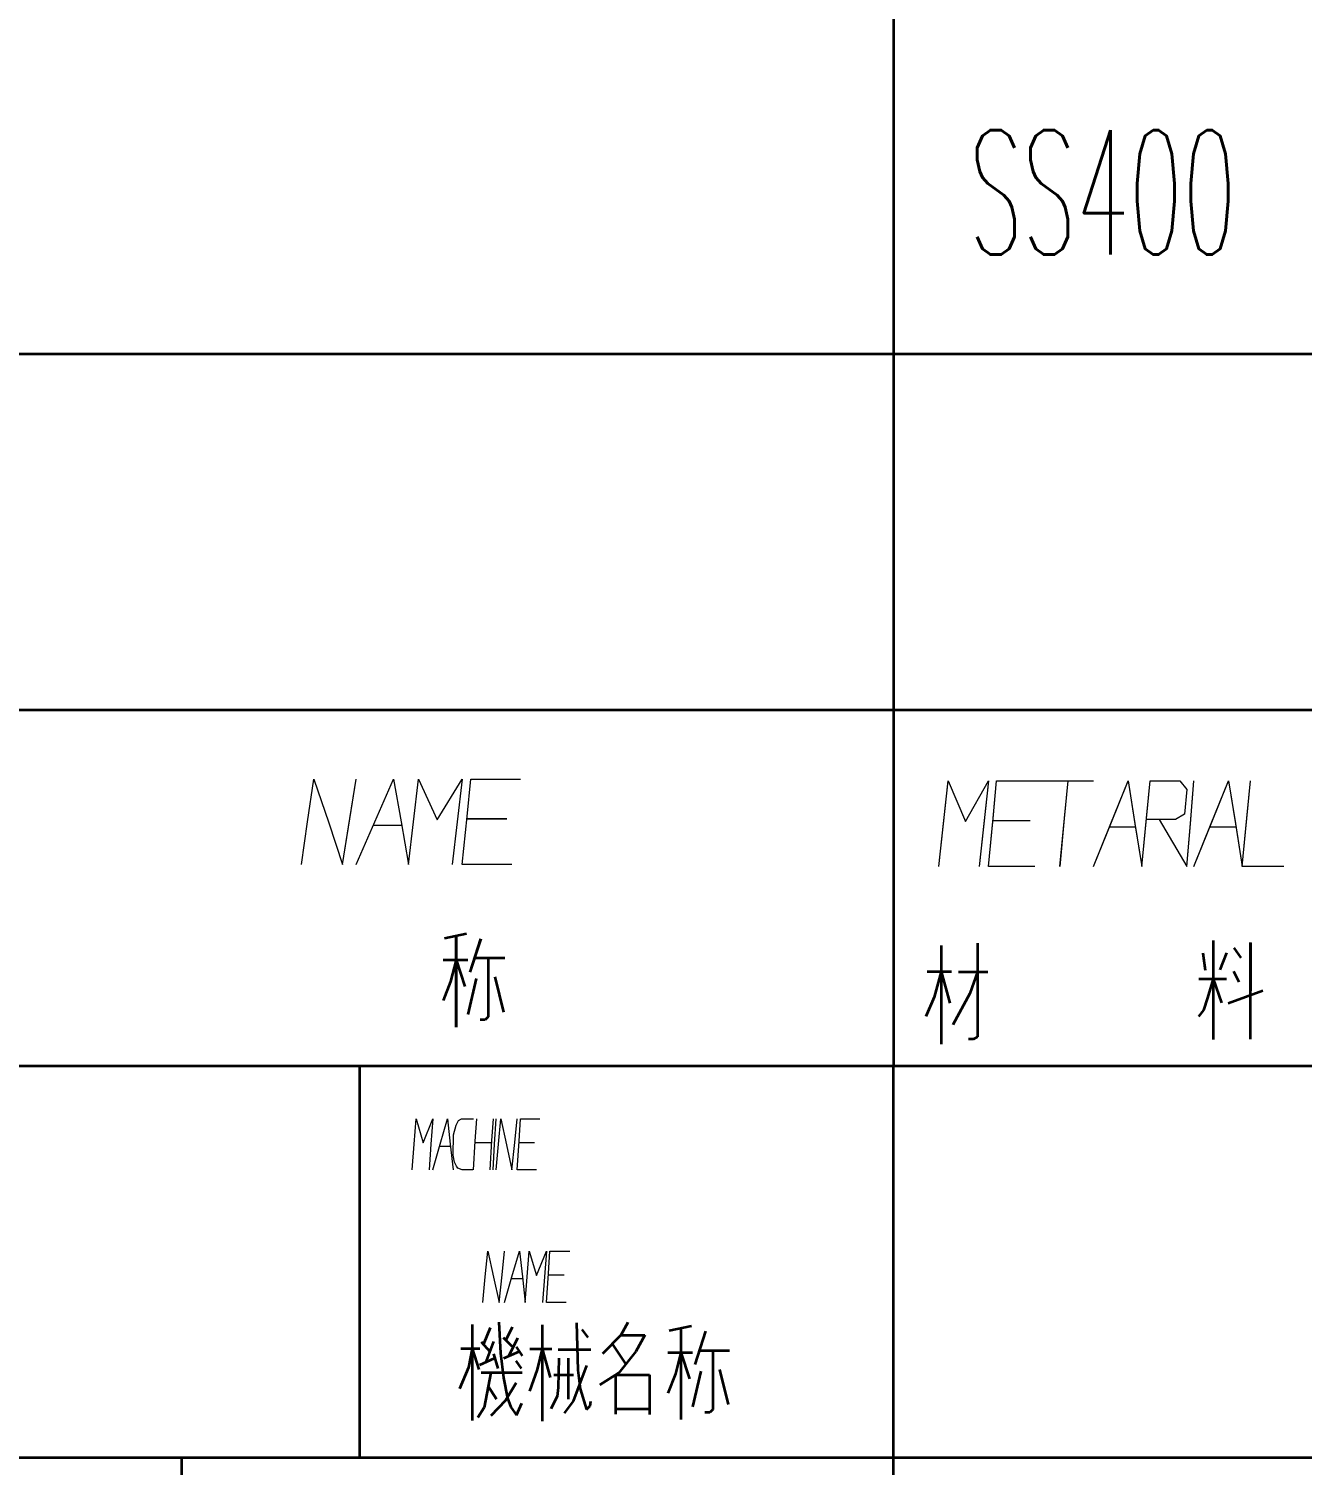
# Model space of a CAD drawing. Header units: millimetres. Extents: x 1333 to 104182, y -62616 to -5704.
# Drawn here: x 51289.78 to 51325.55, y -62463.49 to -62423.14 of the extents above; entities that cross this region are included whole.
import ezdxf
from ezdxf.enums import TextEntityAlignment as Align

# ---------------------------------------------------------------- set-up
doc = ezdxf.new("R2010")
doc.units = ezdxf.units.MM
doc.header["$LTSCALE"] = 0.5
doc.layers.add('08', color=1, linetype='Continuous')
doc.layers.add('SHM_LABEL', color=40, linetype='Continuous')
doc.styles.get("Standard").update_dxf_attribs({"font": 'simplex.shx'})

# ---------------------------------------------------------------- blocks, each defined once
blk = doc.blocks.new('D')
at = {"color": 7, "lineweight": 35}
for p, q in [((54356.08, -14049.043), (54076.08, -14049.043)), ((54356.08, -14069.043), (54076.08, -14069.043))]:
    blk.add_line(p, q, dxfattribs=at)
at = {"color": 7, "lineweight": 35, "ltscale": 0.25}
blk.add_line((54196.08, -14049.043), (54196.08, -14069.043), dxfattribs=at)
blk = doc.blocks.new('arwear')
at = {"layer": '08', "color": 3, "xscale": 0.5, "yscale": 0.5, "zscale": 0.5}
for p in [(26347.04, -5582.506), (26347.04, -5592.506)]:
    blk.add_blockref('D', p, dxfattribs=at)
blk = doc.blocks.new('999')
at = {"color": 7, "lineweight": 35, "ltscale": 0.25}
for p, q in [((75654.98, -11301.12), (75654.98, -11391.12)), ((75654.98, -11391.12), (75654.98, -11421.12)), ((75654.98, -11421.12), (75654.98, -11451.12)), ((75654.98, -11421.12), (75654.98, -11451.12))]:
    blk.add_line(p, q, dxfattribs=at)
at = {"color": 7, "lineweight": 35}
for p, q in [((75894.98, -11391.12), (75474.98, -11391.12)), ((75894.98, -11421.12), (75474.98, -11421.12)), ((75894.98, -11421.12), (75474.98, -11421.12)), ((75894.98, -11421.12), (75474.98, -11421.12)), ((75894.98, -11451.12), (75474.98, -11451.12)), ((75894.98, -11451.12), (75474.98, -11451.12)), ((75894.98, -11451.12), (75474.98, -11451.12)), ((75894.98, -11451.12), (75474.98, -11451.12)), ((75654.98, -11529.12), (75654.98, -11451.12)), ((75849.98, -11484.12), (75474.98, -11484.12))]:
    blk.add_line(p, q, dxfattribs=at)
at = {"color": 7, "lineweight": 35, "ltscale": 0.015902}
for p, q in [((75619.01, -11439.97), (75617.14, -11440.36)), ((75619.01, -11439.97), (75617.14, -11440.36)), ((75637.95, -11473.04), (75636.08, -11473.43))]:
    blk.add_line(p, q, dxfattribs=at)
at = {"color": 7, "lineweight": 35, "ltscale": 0.063974}
blk.add_line((75618.12, -11440.15), (75618.12, -11447.83), dxfattribs=at)
blk.add_line((75618.12, -11440.15), (75618.12, -11447.83), dxfattribs=at)
at = {"color": 7, "lineweight": 35, "ltscale": 0.024588}
for p, q in [((75620.2, -11440.4), (75619.29, -11443.21)), ((75620.2, -11440.4), (75619.29, -11443.21)), ((75639.13, -11473.47), (75638.23, -11476.28))]:
    blk.add_line(p, q, dxfattribs=at)
at = {"color": 7, "lineweight": 35, "ltscale": 0.069342}
blk.add_line((75659.01, -11440.96), (75659.01, -11449.28), dxfattribs=at)
blk.add_line((75659.01, -11440.96), (75659.01, -11449.28), dxfattribs=at)
at = {"color": 7, "lineweight": 35, "ltscale": 0.06571}
blk.add_line((75662.05, -11440.77), (75662.05, -11448.65), dxfattribs=at)
blk.add_line((75662.05, -11440.77), (75662.05, -11448.65), dxfattribs=at)
at = {"color": 7, "lineweight": 35, "ltscale": 0.069489}
blk.add_line((75681.92, -11440.54), (75681.92, -11448.88), dxfattribs=at)
blk.add_line((75681.92, -11440.54), (75681.92, -11448.88), dxfattribs=at)
at = {"color": 7, "lineweight": 35, "ltscale": 0.008663}
blk.add_line((75683.66, -11441.15), (75684.25, -11442.01), dxfattribs=at)
blk.add_line((75683.66, -11441.15), (75684.25, -11442.01), dxfattribs=at)
at = {"color": 7, "lineweight": 35, "ltscale": 0.067746}
blk.add_line((75685.05, -11440.72), (75685.03, -11448.85), dxfattribs=at)
blk.add_line((75685.05, -11440.72), (75685.03, -11448.85), dxfattribs=at)
at = {"color": 7, "lineweight": 35, "ltscale": 0.01731}
blk.add_line((75617.03, -11442.17), (75619.11, -11442.17), dxfattribs=at)
blk.add_line((75617.03, -11442.17), (75619.11, -11442.17), dxfattribs=at)
at = {"color": 7, "lineweight": 35, "ltscale": 0.015609}
for p, q in [((75618.12, -11442.17), (75617.66, -11443.99)), ((75618.12, -11442.17), (75617.66, -11443.99)), ((75637.06, -11475.25), (75636.6, -11477.06))]:
    blk.add_line(p, q, dxfattribs=at)
at = {"color": 7, "lineweight": 35, "ltscale": 0.019512}
blk.add_line((75618.12, -11442.17), (75618.86, -11444.4), dxfattribs=at)
blk.add_line((75618.12, -11442.17), (75618.86, -11444.4), dxfattribs=at)
at = {"color": 7, "lineweight": 35, "ltscale": 0.021167}
for p, q in [((75619.68, -11442.01), (75622.22, -11442.01)), ((75619.68, -11442.01), (75622.22, -11442.01)), ((75638.61, -11475.08), (75641.15, -11475.08))]:
    blk.add_line(p, q, dxfattribs=at)
at = {"color": 7, "lineweight": 35, "ltscale": 0.041415}
for p, q in [((75620.82, -11442.01), (75620.82, -11446.98)), ((75620.82, -11442.01), (75620.82, -11446.98)), ((75639.76, -11475.08), (75639.76, -11480.05))]:
    blk.add_line(p, q, dxfattribs=at)
at = {"color": 7, "lineweight": 35, "ltscale": 0.012191}
blk.add_line((75681.05, -11441.59), (75681.25, -11443.04), dxfattribs=at)
blk.add_line((75681.05, -11441.59), (75681.25, -11443.04), dxfattribs=at)
at = {"color": 7, "lineweight": 35, "ltscale": 0.012873}
blk.add_line((75683.03, -11441.57), (75682.49, -11443.02), dxfattribs=at)
blk.add_line((75683.03, -11441.57), (75682.49, -11443.02), dxfattribs=at)
at = {"color": 7, "lineweight": 35, "ltscale": 0.025432}
for p, q in [((75621.38, -11443.61), (75622.12, -11446.57)), ((75621.38, -11443.61), (75622.12, -11446.57)), ((75640.32, -11476.69), (75641.06, -11479.65))]:
    blk.add_line(p, q, dxfattribs=at)
at = {"color": 7, "lineweight": 35, "ltscale": 0.016968}
blk.add_line((75657.82, -11443.15), (75659.86, -11443.15), dxfattribs=at)
blk.add_line((75657.82, -11443.15), (75659.86, -11443.15), dxfattribs=at)
at = {"color": 7, "lineweight": 35, "ltscale": 0.018792}
blk.add_line((75659.01, -11443.15), (75658.42, -11445.32), dxfattribs=at)
blk.add_line((75659.01, -11443.15), (75658.42, -11445.32), dxfattribs=at)
at = {"color": 7, "lineweight": 35, "ltscale": 0.022987}
blk.add_line((75659.01, -11443.15), (75659.72, -11445.81), dxfattribs=at)
blk.add_line((75659.01, -11443.15), (75659.72, -11445.81), dxfattribs=at)
at = {"color": 7, "lineweight": 35, "ltscale": 0.02074}
blk.add_line((75660.45, -11443.18), (75662.94, -11443.18), dxfattribs=at)
blk.add_line((75660.45, -11443.18), (75662.94, -11443.18), dxfattribs=at)
at = {"color": 7, "lineweight": 35, "ltscale": 0.016182}
blk.add_line((75662.05, -11443.18), (75661.41, -11445.01), dxfattribs=at)
blk.add_line((75662.05, -11443.18), (75661.41, -11445.01), dxfattribs=at)
at = {"color": 7, "lineweight": 35, "ltscale": 0.008252}
blk.add_line((75683.64, -11443.12), (75684.07, -11444.01), dxfattribs=at)
blk.add_line((75683.64, -11443.12), (75684.07, -11444.01), dxfattribs=at)
at = {"color": 7, "lineweight": 35, "ltscale": 0.014329}
for p, q in [((75617.66, -11443.99), (75617.04, -11445.6)), ((75617.66, -11443.99), (75617.04, -11445.6)), ((75636.6, -11477.06), (75635.98, -11478.67))]:
    blk.add_line(p, q, dxfattribs=at)
at = {"color": 7, "lineweight": 35, "ltscale": 0.025806}
blk.add_line((75619.82, -11443.75), (75619.12, -11446.77), dxfattribs=at)
blk.add_line((75619.82, -11443.75), (75619.12, -11446.77), dxfattribs=at)
at = {"color": 7, "lineweight": 35, "ltscale": 0.01958}
blk.add_line((75680.7, -11443.77), (75683.05, -11443.77), dxfattribs=at)
blk.add_line((75680.7, -11443.77), (75683.05, -11443.77), dxfattribs=at)
at = {"color": 7, "lineweight": 35, "ltscale": 0.013935}
blk.add_line((75681.92, -11443.77), (75681.44, -11445.38), dxfattribs=at)
blk.add_line((75681.92, -11443.77), (75681.44, -11445.38), dxfattribs=at)
at = {"color": 7, "lineweight": 35, "ltscale": 0.01783}
blk.add_line((75681.92, -11443.77), (75682.61, -11445.79), dxfattribs=at)
blk.add_line((75681.92, -11443.77), (75682.61, -11445.79), dxfattribs=at)
at = {"color": 7, "lineweight": 35, "ltscale": 0.025879}
blk.add_line((75683.19, -11445.81), (75686.11, -11444.76), dxfattribs=at)
blk.add_line((75683.19, -11445.81), (75686.11, -11444.76), dxfattribs=at)
at = {"color": 7, "lineweight": 35, "ltscale": 0.014579}
blk.add_line((75658.42, -11445.32), (75657.72, -11446.93), dxfattribs=at)
blk.add_line((75658.42, -11445.32), (75657.72, -11446.93), dxfattribs=at)
at = {"color": 7, "lineweight": 35, "ltscale": 0.024906}
blk.add_line((75661.41, -11445.01), (75659.97, -11447.63), dxfattribs=at)
blk.add_line((75661.41, -11445.01), (75659.97, -11447.63), dxfattribs=at)
at = {"color": 7, "lineweight": 35, "ltscale": 0.009193}
blk.add_line((75681.44, -11445.38), (75681.1, -11446.42), dxfattribs=at)
blk.add_line((75681.44, -11445.38), (75681.1, -11446.42), dxfattribs=at)
at = {"color": 7, "lineweight": 35, "ltscale": 0.003491}
blk.add_line((75620.57, -11447.23), (75620.15, -11447.23), dxfattribs=at)
blk.add_line((75620.57, -11447.23), (75620.15, -11447.23), dxfattribs=at)
at = {"color": 7, "lineweight": 35, "ltscale": 0.002954}
blk.add_line((75620.82, -11446.98), (75620.57, -11447.23), dxfattribs=at)
blk.add_line((75620.82, -11446.98), (75620.57, -11447.23), dxfattribs=at)
at = {"color": 7, "lineweight": 35, "ltscale": 0.005467}
blk.add_line((75681.1, -11446.42), (75680.68, -11446.93), dxfattribs=at)
blk.add_line((75681.1, -11446.42), (75680.68, -11446.93), dxfattribs=at)
at = {"color": 7, "lineweight": 35, "ltscale": 0.003687}
blk.add_line((75661.73, -11448.84), (75661.29, -11448.84), dxfattribs=at)
blk.add_line((75661.73, -11448.84), (75661.29, -11448.84), dxfattribs=at)
at = {"color": 7, "lineweight": 35, "ltscale": 0.003115}
blk.add_line((75662.05, -11448.65), (75661.73, -11448.84), dxfattribs=at)
blk.add_line((75662.05, -11448.65), (75661.73, -11448.84), dxfattribs=at)
at = {"color": 7, "lineweight": 35, "ltscale": 0.275}
blk.add_line((75609.98, -11451.12), (75609.98, -11484.12), dxfattribs=at)
at = {"color": 7, "lineweight": 35, "ltscale": 0.067471}
blk.add_line((75619.47, -11472.89), (75619.47, -11480.99), dxfattribs=at)
at = {"color": 7, "lineweight": 35, "ltscale": 0.012407}
blk.add_line((75621.01, -11473.19), (75620.43, -11474.56), dxfattribs=at)
at = {"color": 7, "lineweight": 35, "ltscale": 0.021664}
blk.add_line((75621.73, -11472.71), (75621.87, -11475.3), dxfattribs=at)
at = {"color": 7, "lineweight": 35, "ltscale": 0.009567}
blk.add_line((75622.86, -11473.13), (75622.35, -11474.16), dxfattribs=at)
at = {"color": 7, "lineweight": 35, "ltscale": 0.067654}
blk.add_line((75625.37, -11472.91), (75625.37, -11481.03), dxfattribs=at)
at = {"color": 7, "lineweight": 35, "ltscale": 0.0331}
blk.add_line((75628.26, -11472.76), (75628.38, -11476.73), dxfattribs=at)
at = {"color": 7, "lineweight": 35, "ltscale": 0.007029}
blk.add_line((75628.71, -11473.32), (75629.22, -11474), dxfattribs=at)
at = {"color": 7, "lineweight": 35, "ltscale": 0.018414}
blk.add_line((75632.02, -11473.79), (75630.47, -11475.36), dxfattribs=at)
at = {"color": 7, "lineweight": 35, "ltscale": 0.010047}
blk.add_line((75632.59, -11472.72), (75632.02, -11473.79), dxfattribs=at)
at = {"color": 7, "lineweight": 35, "ltscale": 0.016833}
blk.add_line((75632.02, -11473.79), (75634.04, -11473.79), dxfattribs=at)
at = {"color": 7, "lineweight": 35, "ltscale": 0.013329}
blk.add_line((75634.04, -11473.79), (75633.26, -11475.18), dxfattribs=at)
at = {"color": 7, "lineweight": 35, "ltscale": 0.063971}
blk.add_line((75637.06, -11473.23), (75637.06, -11480.9), dxfattribs=at)
at = {"color": 7, "lineweight": 35, "ltscale": 0.013098}
blk.add_line((75618.54, -11474.92), (75620.12, -11474.92), dxfattribs=at)
at = {"color": 7, "lineweight": 35, "ltscale": 0.013547}
blk.add_line((75619.47, -11474.92), (75619.17, -11476.52), dxfattribs=at)
at = {"color": 7, "lineweight": 35, "ltscale": 0.015528}
blk.add_line((75619.47, -11474.92), (75620.05, -11476.69), dxfattribs=at)
at = {"color": 7, "lineweight": 35, "ltscale": 0.009157}
blk.add_line((75620.24, -11474.35), (75620.97, -11475.18), dxfattribs=at)
at = {"color": 7, "lineweight": 35, "ltscale": 0.016009}
blk.add_line((75621.28, -11474.34), (75620.61, -11476.14), dxfattribs=at)
at = {"color": 7, "lineweight": 35, "ltscale": 0.008649}
blk.add_line((75622.09, -11473.98), (75622.83, -11474.71), dxfattribs=at)
at = {"color": 7, "lineweight": 35, "ltscale": 0.014328}
blk.add_line((75623.3, -11474.05), (75622.53, -11475.59), dxfattribs=at)
at = {"color": 7, "lineweight": 35, "ltscale": 0.007707}
blk.add_line((75623.2, -11474.77), (75623.69, -11475.55), dxfattribs=at)
at = {"color": 7, "lineweight": 35, "ltscale": 0.01554}
blk.add_line((75624.33, -11474.94), (75626.19, -11474.94), dxfattribs=at)
at = {"color": 7, "lineweight": 35, "ltscale": 0.01491}
blk.add_line((75625.37, -11474.94), (75624.97, -11476.69), dxfattribs=at)
at = {"color": 7, "lineweight": 35, "ltscale": 0.020909}
blk.add_line((75625.37, -11474.94), (75626.04, -11477.36), dxfattribs=at)
at = {"color": 7, "lineweight": 35, "ltscale": 0.022961}
blk.add_line((75626.72, -11475), (75629.48, -11475), dxfattribs=at)
at = {"color": 7, "lineweight": 35, "ltscale": 0.016928}
blk.add_line((75632.44, -11476.2), (75631.3, -11474.52), dxfattribs=at)
at = {"color": 7, "lineweight": 35, "ltscale": 0.011299}
blk.add_line((75620.12, -11476.3), (75621.35, -11475.74), dxfattribs=at)
at = {"color": 7, "lineweight": 35, "ltscale": 0.010788}
blk.add_line((75621.27, -11475.36), (75621.65, -11476.59), dxfattribs=at)
at = {"color": 7, "lineweight": 35, "ltscale": 0.017424}
blk.add_line((75621.87, -11475.3), (75622.13, -11477.38), dxfattribs=at)
at = {"color": 7, "lineweight": 35, "ltscale": 0.011622}
blk.add_line((75622.16, -11475.74), (75623.44, -11475.18), dxfattribs=at)
at = {"color": 7, "lineweight": 35, "ltscale": 0.006406}
blk.add_line((75623.16, -11475.96), (75623.6, -11476.59), dxfattribs=at)
at = {"color": 7, "lineweight": 35, "ltscale": 0.020491}
blk.add_line((75626.77, -11475.74), (75626.74, -11478.2), dxfattribs=at)
at = {"color": 7, "lineweight": 35, "ltscale": 0.028964}
blk.add_line((75627.56, -11475.73), (75627.56, -11479.2), dxfattribs=at)
at = {"color": 7, "lineweight": 35, "ltscale": 0.018948}
blk.add_line((75633.26, -11475.18), (75631.84, -11476.96), dxfattribs=at)
at = {"color": 7, "lineweight": 35, "ltscale": 0.017297}
blk.add_line((75635.97, -11475.25), (75638.05, -11475.25), dxfattribs=at)
at = {"color": 7, "lineweight": 35, "ltscale": 0.019508}
blk.add_line((75637.06, -11475.25), (75637.8, -11477.47), dxfattribs=at)
at = {"color": 7, "lineweight": 35, "ltscale": 0.016204}
blk.add_line((75619.17, -11476.52), (75618.41, -11478.31), dxfattribs=at)
at = {"color": 7, "lineweight": 35, "ltscale": 0.028894}
blk.add_line((75620.23, -11476.95), (75623.69, -11476.95), dxfattribs=at)
at = {"color": 7, "lineweight": 35, "ltscale": 0.024939}
blk.add_line((75621.05, -11476.95), (75620.49, -11479.89), dxfattribs=at)
at = {"color": 7, "lineweight": 35, "ltscale": 0.014569}
blk.add_line((75622.13, -11477.38), (75622.46, -11479.09), dxfattribs=at)
at = {"color": 7, "lineweight": 35, "ltscale": 0.016223}
blk.add_line((75624.97, -11476.69), (75624.3, -11478.52), dxfattribs=at)
at = {"color": 7, "lineweight": 35, "ltscale": 0.013708}
blk.add_line((75626.37, -11477.14), (75628.01, -11477.14), dxfattribs=at)
at = {"color": 7, "lineweight": 35, "ltscale": 0.026653}
blk.add_line((75629.11, -11476.36), (75627.99, -11479.35), dxfattribs=at)
at = {"color": 7, "lineweight": 35, "ltscale": 0.013388}
blk.add_line((75628.38, -11476.73), (75628.59, -11478.32), dxfattribs=at)
at = {"color": 7, "lineweight": 35, "ltscale": 0.015798}
blk.add_line((75631.84, -11476.96), (75630.25, -11477.99), dxfattribs=at)
at = {"color": 7, "lineweight": 35, "ltscale": 0.023572}
for p, q in [((75631.6, -11477.15), (75634.43, -11477.15)), ((75631.6, -11480), (75634.43, -11480))]:
    blk.add_line(p, q, dxfattribs=at)
at = {"color": 7, "lineweight": 35, "ltscale": 0.027603}
blk.add_line((75631.6, -11480.46), (75631.6, -11477.15), dxfattribs=at)
at = {"color": 7, "lineweight": 35, "ltscale": 0.027719}
blk.add_line((75634.43, -11477.15), (75634.43, -11480.48), dxfattribs=at)
at = {"color": 7, "lineweight": 35, "ltscale": 0.025803}
blk.add_line((75638.76, -11476.82), (75638.06, -11479.84), dxfattribs=at)
at = {"color": 7, "lineweight": 35, "ltscale": 0.010682}
blk.add_line((75620.83, -11478.1), (75621.53, -11479.18), dxfattribs=at)
at = {"color": 7, "lineweight": 35, "ltscale": 0.01454}
blk.add_line((75623.2, -11477.8), (75622.28, -11479.29), dxfattribs=at)
at = {"color": 7, "lineweight": 35, "ltscale": 0.006477}
blk.add_line((75626.74, -11478.2), (75626.63, -11478.97), dxfattribs=at)
at = {"color": 7, "lineweight": 35, "ltscale": 0.015171}
blk.add_line((75628.59, -11478.32), (75629.11, -11480.07), dxfattribs=at)
at = {"color": 7, "lineweight": 35, "ltscale": 0.008224}
blk.add_line((75620.49, -11479.89), (75619.97, -11480.73), dxfattribs=at)
at = {"color": 7, "lineweight": 35, "ltscale": 0.015131}
blk.add_line((75622.28, -11479.29), (75621.04, -11480.6), dxfattribs=at)
at = {"color": 7, "lineweight": 35, "ltscale": 0.006739}
blk.add_line((75622.46, -11479.09), (75622.75, -11479.85), dxfattribs=at)
at = {"color": 7, "lineweight": 35, "ltscale": 0.006915}
blk.add_line((75622.75, -11479.85), (75623.22, -11480.54), dxfattribs=at)
at = {"color": 7, "lineweight": 35, "ltscale": 0.009213}
blk.add_line((75623.22, -11480.54), (75623.68, -11479.53), dxfattribs=at)
at = {"color": 7, "lineweight": 35, "ltscale": 0.009466}
blk.add_line((75626.63, -11478.97), (75626.12, -11479.99), dxfattribs=at)
at = {"color": 7, "lineweight": 35, "ltscale": 0.010708}
blk.add_line((75627.99, -11479.35), (75627.22, -11480.38), dxfattribs=at)
at = {"color": 7, "lineweight": 35, "ltscale": 0.003641}
blk.add_line((75629.11, -11480.07), (75629.41, -11479.75), dxfattribs=at)
at = {"color": 7, "lineweight": 35, "ltscale": 0.00337}
blk.add_line((75629.41, -11479.75), (75629.48, -11479.35), dxfattribs=at)
at = {"color": 7, "lineweight": 35, "ltscale": 0.003479}
blk.add_line((75639.51, -11480.3), (75639.09, -11480.3), dxfattribs=at)
at = {"color": 7, "lineweight": 35, "ltscale": 0.002963}
blk.add_line((75639.76, -11480.05), (75639.51, -11480.3), dxfattribs=at)
at = {"color": 7, "lineweight": 35, "ltscale": 0.375}
blk.add_line((75594.98, -11484.12), (75594.98, -11529.12), dxfattribs=at)
at = {"color": 7, "lineweight": 13}
for points in [[(75605.09, -11434.14), (75605.61, -11430.54), (75606.14, -11426.94), (75607.4, -11430.63), (75608.55, -11434.14), (75609.18, -11430.27), (75609.71, -11426.94)], [(75605.09, -11434.14), (75605.61, -11430.54), (75606.14, -11426.94), (75607.4, -11430.63), (75608.55, -11434.14), (75609.18, -11430.27), (75609.71, -11426.94)], [(75609.71, -11434.14), (75611.28, -11430.54), (75612.86, -11426.94), (75613.49, -11430.54), (75614.11, -11434.14)], [(75609.71, -11434.14), (75611.28, -11430.54), (75612.86, -11426.94), (75613.49, -11430.54), (75614.11, -11434.14)], [(75614.11, -11434.14), (75614.53, -11430.54), (75614.95, -11426.94), (75616.53, -11430.36), (75618.63, -11426.94), (75618.21, -11430.54), (75617.79, -11434.14)], [(75614.11, -11434.14), (75614.53, -11430.54), (75614.95, -11426.94), (75616.53, -11430.36), (75618.63, -11426.94), (75618.21, -11430.54), (75617.79, -11434.14)], [(75622.82, -11434.14), (75618.63, -11434.14), (75619.05, -11430.09), (75619.36, -11426.94), (75623.56, -11426.94)], [(75622.82, -11434.14), (75618.63, -11434.14), (75619.05, -11430.09), (75619.36, -11426.94), (75623.56, -11426.94)], [(75658.81, -11434.29), (75659.2, -11430.69), (75659.59, -11427.09), (75661.04, -11430.51), (75662.99, -11427.09), (75662.6, -11430.69), (75662.21, -11434.29)], [(75658.81, -11434.29), (75659.2, -11430.69), (75659.59, -11427.09), (75661.04, -11430.51), (75662.99, -11427.09), (75662.6, -11430.69), (75662.21, -11434.29)], [(75666.88, -11434.29), (75662.99, -11434.29), (75663.38, -11430.24), (75663.67, -11427.09), (75667.56, -11427.09)], [(75666.88, -11434.29), (75662.99, -11434.29), (75663.38, -11430.24), (75663.67, -11427.09), (75667.56, -11427.09)], [(75667.56, -11427.09), (75671.83, -11427.09)], [(75667.56, -11427.09), (75671.83, -11427.09)], [(75669.01, -11434.29), (75669.4, -11430.24), (75669.69, -11427.09)], [(75669.01, -11434.29), (75669.4, -11430.24), (75669.69, -11427.09)], [(75671.83, -11434.29), (75673.29, -11430.69), (75674.75, -11427.09), (75675.33, -11430.69), (75675.91, -11434.29)], [(75671.83, -11434.29), (75673.29, -11430.69), (75674.75, -11427.09), (75675.33, -11430.69), (75675.91, -11434.29)], [(75675.91, -11434.29), (75676.3, -11430.24), (75676.6, -11427.09), (75679.12, -11427.09), (75679.71, -11427.81), (75679.51, -11429.88), (75678.73, -11430.33), (75676.3, -11430.33)], [(75675.91, -11434.29), (75676.3, -11430.24), (75676.6, -11427.09), (75679.12, -11427.09), (75679.71, -11427.81), (75679.51, -11429.88), (75678.73, -11430.33), (75676.3, -11430.33)], [(75679.71, -11434.29), (75680, -11430.69), (75680.29, -11427.09)], [(75679.71, -11434.29), (75680, -11430.69), (75680.29, -11427.09)], [(75680.29, -11434.29), (75681.75, -11430.69), (75683.2, -11427.09), (75683.79, -11430.69), (75684.37, -11434.29)], [(75680.29, -11434.29), (75681.75, -11430.69), (75683.2, -11427.09), (75683.79, -11430.69), (75684.37, -11434.29)], [(75687.87, -11434.29), (75684.37, -11434.29), (75684.76, -11430.24), (75685.05, -11427.09)], [(75687.87, -11434.29), (75684.37, -11434.29), (75684.76, -11430.24), (75685.05, -11427.09)], [(75619.05, -11430.27), (75622.41, -11430.27)], [(75619.05, -11430.27), (75622.41, -11430.27)], [(75611.18, -11430.81), (75613.49, -11430.81)], [(75611.18, -11430.81), (75613.49, -11430.81)], [(75663.38, -11430.42), (75666.49, -11430.42)], [(75663.38, -11430.42), (75666.49, -11430.42)], [(75673.19, -11430.96), (75675.33, -11430.96)], [(75673.19, -11430.96), (75675.33, -11430.96)], [(75677.37, -11430.33), (75679.71, -11434.29)], [(75677.37, -11430.33), (75679.71, -11434.29)], [(75681.65, -11430.96), (75683.79, -11430.96)], [(75681.65, -11430.96), (75683.79, -11430.96)], [(75614.43, -11459.87), (75614.59, -11457.71), (75614.76, -11455.55), (75615.36, -11457.6), (75616.18, -11455.55), (75616.01, -11457.71), (75615.85, -11459.87)], [(75616.18, -11459.87), (75616.78, -11457.71), (75617.39, -11455.55), (75617.64, -11457.71), (75617.88, -11459.87)], [(75619.54, -11459.87), (75618.65, -11459.87), (75618.28, -11459.71), (75618.16, -11459.55), (75618, -11459.22), (75617.88, -11458.63), (75617.92, -11456.9), (75618.12, -11456.09), (75618.32, -11455.71), (75618.57, -11455.55), (75619.58, -11455.55)], [(75619.58, -11459.87), (75619.74, -11457.44), (75619.87, -11455.55)], [(75621.24, -11455.55), (75621.12, -11457.39), (75620.96, -11459.87)], [(75621.24, -11459.87), (75621.37, -11457.71), (75621.49, -11455.55)], [(75621.49, -11459.87), (75621.69, -11457.71), (75621.89, -11455.55), (75622.38, -11457.76), (75622.83, -11459.87), (75623.07, -11457.55), (75623.27, -11455.55)], [(75624.89, -11459.87), (75623.27, -11459.87), (75623.43, -11457.44), (75623.56, -11455.55), (75625.18, -11455.55)], [(75616.74, -11457.87), (75617.64, -11457.87)], [(75619.74, -11457.55), (75621.12, -11457.55)], [(75623.43, -11457.55), (75624.73, -11457.55)], [(75620.38, -11471.03), (75620.59, -11468.87), (75620.8, -11466.71), (75621.29, -11468.92), (75621.75, -11471.03), (75622, -11468.71), (75622.21, -11466.71)], [(75622.21, -11471.03), (75622.83, -11468.87), (75623.46, -11466.71), (75623.71, -11468.87), (75623.96, -11471.03)], [(75623.96, -11471.03), (75624.12, -11468.87), (75624.29, -11466.71), (75624.91, -11468.76), (75625.74, -11466.71), (75625.58, -11468.87), (75625.41, -11471.03)], [(75627.41, -11471.03), (75625.74, -11471.03), (75625.91, -11468.6), (75626.03, -11466.71), (75627.7, -11466.71)], [(75622.79, -11469.03), (75623.71, -11469.03)], [(75625.91, -11468.71), (75627.24, -11468.71)]]:
    blk.add_lwpolyline(points, dxfattribs=at)

msp = doc.modelspace()

# ---------------------------------------------------------------- linework, layer by layer
at = {"color": 7, "lineweight": 35}
for p, q in [((51394.067, -62442.279), (51254.067, -62442.279)), ((51394.067, -62442.279), (51254.067, -62442.279)), ((51394.067, -62442.279), (51254.067, -62442.279)), ((51394.067, -62452.279), (51254.067, -62452.279)), ((51394.067, -62452.279), (51254.067, -62452.279)), ((51394.067, -62452.279), (51254.067, -62452.279)), ((51394.067, -62452.279), (51254.067, -62452.279))]:
    msp.add_line(p, q, dxfattribs=at)
at = {"color": 7, "lineweight": 35, "ltscale": 0.25}
msp.add_line((51314.067, -62442.279), (51314.067, -62452.279), dxfattribs=at)
msp.add_line((51314.067, -62442.279), (51314.067, -62452.279), dxfattribs=at)
at = {"color": 7, "lineweight": 35, "ltscale": 0.015902}
msp.add_line((51302.078, -62448.561), (51301.455, -62448.692), dxfattribs=at)
msp.add_line((51302.078, -62448.561), (51301.455, -62448.692), dxfattribs=at)
at = {"color": 7, "lineweight": 35, "ltscale": 0.063974}
msp.add_line((51301.78, -62448.624), (51301.78, -62451.183), dxfattribs=at)
msp.add_line((51301.78, -62448.624), (51301.78, -62451.183), dxfattribs=at)
at = {"color": 7, "lineweight": 35, "ltscale": 0.024588}
msp.add_line((51302.473, -62448.706), (51302.17, -62449.642), dxfattribs=at)
msp.add_line((51302.473, -62448.706), (51302.17, -62449.642), dxfattribs=at)
at = {"color": 7, "lineweight": 35, "ltscale": 0.069342}
msp.add_line((51315.41, -62448.893), (51315.41, -62451.666), dxfattribs=at)
msp.add_line((51315.41, -62448.893), (51315.41, -62451.666), dxfattribs=at)
at = {"color": 7, "lineweight": 35, "ltscale": 0.06571}
msp.add_line((51316.426, -62448.829), (51316.426, -62451.457), dxfattribs=at)
msp.add_line((51316.426, -62448.829), (51316.426, -62451.457), dxfattribs=at)
at = {"color": 7, "lineweight": 35, "ltscale": 0.069489}
msp.add_line((51323.046, -62448.753), (51323.046, -62451.533), dxfattribs=at)
msp.add_line((51323.046, -62448.753), (51323.046, -62451.533), dxfattribs=at)
at = {"color": 7, "lineweight": 35, "ltscale": 0.008663}
msp.add_line((51323.626, -62448.957), (51323.823, -62449.242), dxfattribs=at)
msp.add_line((51323.626, -62448.957), (51323.823, -62449.242), dxfattribs=at)
at = {"color": 7, "lineweight": 35, "ltscale": 0.067746}
msp.add_line((51324.09, -62448.811), (51324.084, -62451.521), dxfattribs=at)
msp.add_line((51324.09, -62448.811), (51324.084, -62451.521), dxfattribs=at)
at = {"color": 7, "lineweight": 35, "ltscale": 0.012191}
msp.add_line((51322.756, -62449.102), (51322.825, -62449.585), dxfattribs=at)
msp.add_line((51322.756, -62449.102), (51322.825, -62449.585), dxfattribs=at)
at = {"color": 7, "lineweight": 35, "ltscale": 0.012873}
msp.add_line((51323.417, -62449.096), (51323.237, -62449.579), dxfattribs=at)
msp.add_line((51323.417, -62449.096), (51323.237, -62449.579), dxfattribs=at)
at = {"color": 7, "lineweight": 13}
for points in [[(51297.438, -62446.618), (51297.612, -62445.418), (51297.787, -62444.218), (51298.207, -62445.448), (51298.592, -62446.618), (51298.802, -62445.328), (51298.977, -62444.218)], [(51297.438, -62446.618), (51297.612, -62445.418), (51297.787, -62444.218), (51298.207, -62445.448), (51298.592, -62446.618), (51298.802, -62445.328), (51298.977, -62444.218)], [(51298.977, -62446.618), (51299.501, -62445.418), (51300.026, -62444.218), (51300.236, -62445.418), (51300.446, -62446.618)], [(51298.977, -62446.618), (51299.501, -62445.418), (51300.026, -62444.218), (51300.236, -62445.418), (51300.446, -62446.618)], [(51300.446, -62446.618), (51300.586, -62445.418), (51300.726, -62444.218), (51301.25, -62445.358), (51301.95, -62444.218), (51301.81, -62445.418), (51301.67, -62446.618)], [(51300.446, -62446.618), (51300.586, -62445.418), (51300.726, -62444.218), (51301.25, -62445.358), (51301.95, -62444.218), (51301.81, -62445.418), (51301.67, -62446.618)], [(51303.349, -62446.618), (51301.95, -62446.618), (51302.09, -62445.268), (51302.195, -62444.218), (51303.594, -62444.218)], [(51303.349, -62446.618), (51301.95, -62446.618), (51302.09, -62445.268), (51302.195, -62444.218), (51303.594, -62444.218)], [(51315.343, -62446.67), (51315.473, -62445.47), (51315.603, -62444.27), (51316.089, -62445.41), (51316.737, -62444.27), (51316.607, -62445.47), (51316.477, -62446.67)], [(51315.343, -62446.67), (51315.473, -62445.47), (51315.603, -62444.27), (51316.089, -62445.41), (51316.737, -62444.27), (51316.607, -62445.47), (51316.477, -62446.67)], [(51318.033, -62446.67), (51316.737, -62446.67), (51316.866, -62445.32), (51316.963, -62444.27), (51318.259, -62444.27)], [(51318.033, -62446.67), (51316.737, -62446.67), (51316.866, -62445.32), (51316.963, -62444.27), (51318.259, -62444.27)], [(51318.259, -62444.27), (51319.685, -62444.27)], [(51318.259, -62444.27), (51319.685, -62444.27)], [(51318.745, -62446.67), (51318.875, -62445.32), (51318.972, -62444.27)], [(51318.745, -62446.67), (51318.875, -62445.32), (51318.972, -62444.27)], [(51319.685, -62446.67), (51320.171, -62445.47), (51320.657, -62444.27), (51320.851, -62445.47), (51321.046, -62446.67)], [(51319.685, -62446.67), (51320.171, -62445.47), (51320.657, -62444.27), (51320.851, -62445.47), (51321.046, -62446.67)], [(51321.046, -62446.67), (51321.175, -62445.32), (51321.273, -62444.27), (51322.115, -62444.27), (51322.309, -62444.51), (51322.245, -62445.2), (51321.985, -62445.35), (51321.175, -62445.35)], [(51321.046, -62446.67), (51321.175, -62445.32), (51321.273, -62444.27), (51322.115, -62444.27), (51322.309, -62444.51), (51322.245, -62445.2), (51321.985, -62445.35), (51321.175, -62445.35)], [(51322.309, -62446.67), (51322.407, -62445.47), (51322.504, -62444.27)], [(51322.309, -62446.67), (51322.407, -62445.47), (51322.504, -62444.27)], [(51322.504, -62446.67), (51322.99, -62445.47), (51323.476, -62444.27), (51323.67, -62445.47), (51323.865, -62446.67)], [(51322.504, -62446.67), (51322.99, -62445.47), (51323.476, -62444.27), (51323.67, -62445.47), (51323.865, -62446.67)], [(51325.031, -62446.67), (51323.865, -62446.67), (51323.994, -62445.32), (51324.091, -62444.27)], [(51325.031, -62446.67), (51323.865, -62446.67), (51323.994, -62445.32), (51324.091, -62444.27)], [(51302.09, -62445.328), (51303.209, -62445.328)], [(51302.09, -62445.328), (51303.209, -62445.328)], [(51321.532, -62445.35), (51322.309, -62446.67)], [(51321.532, -62445.35), (51322.309, -62446.67)], [(51299.466, -62445.508), (51300.236, -62445.508)], [(51299.466, -62445.508), (51300.236, -62445.508)], [(51316.866, -62445.38), (51317.903, -62445.38)], [(51316.866, -62445.38), (51317.903, -62445.38)], [(51320.139, -62445.56), (51320.851, -62445.56)], [(51320.139, -62445.56), (51320.851, -62445.56)], [(51322.957, -62445.56), (51323.67, -62445.56)], [(51322.957, -62445.56), (51323.67, -62445.56)]]:
    msp.add_lwpolyline(points, dxfattribs=at)

# ---------------------------------------------------------------- block references
at = {"layer": '08', "color": 55, "xscale": 0.3333333333430346, "yscale": 0.3333333333357587, "zscale": 0.3333333333333333}
msp.add_blockref('999', (26095.741, -58635.239), dxfattribs=at)
at = {"layer": '08', "color": 3}
msp.add_blockref('arwear', (-2131.013, -49815.251), dxfattribs=at)

# ---------------------------------------------------------------- texts
at = {"layer": 'SHM_LABEL', "width": 0.478723}
msp.add_text('SS400', height=3.5, dxfattribs=at).set_placement((51316.19, -62429.484), (51323.69, -62429.484), align=Align.FIT)

doc.saveas('drawing.dxf')
